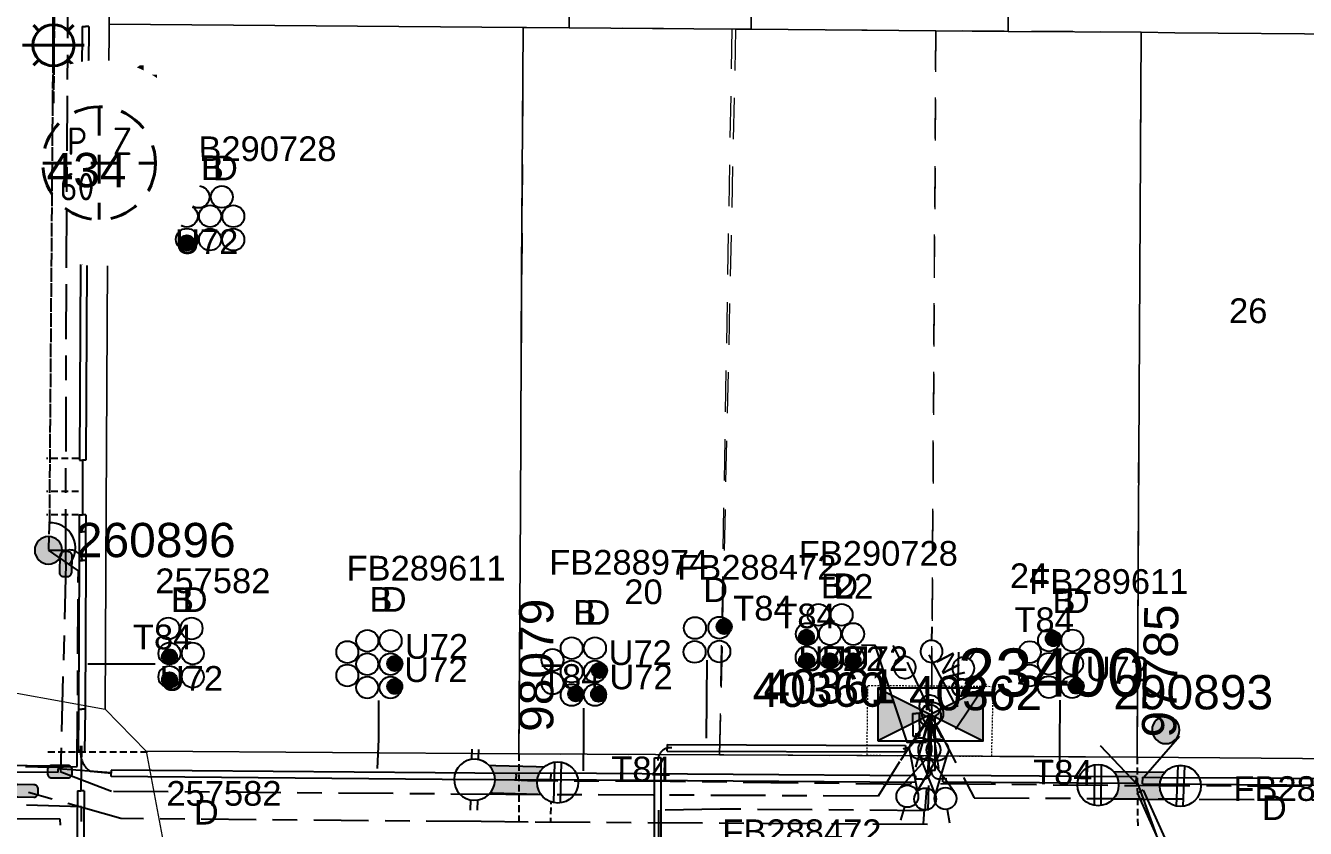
# Model space of a CAD drawing. Header units: metres. Extents: x 315298 to 316343, y 6257802 to 6258556.
# Drawn here: x 315862.9 to 315956.2, y 6258053.6 to 6258112.1 of the extents above; entities that cross this region are included whole.
import ezdxf
from ezdxf.enums import TextEntityAlignment as Align

# ---------------------------------------------------------------- set-up
doc = ezdxf.new("R2010")
doc.units = ezdxf.units.M
for name, pattern in [('Cable Exist OH', [1, 1, 0]), ('Cable Exist UG', [8.2, 4, -1.2, 1.8, -1.2]), ('Dash', [5, 3, -2]), ('DASHED', [0.75, 0.5, -0.25]), ('HIDDEN', [0.375, 0.25, -0.125]), ('HIDDEN2', [0.1875, 0.125, -0.0625])]:
    doc.linetypes.add(name, pattern=pattern)
doc.layers.get('0').update_dxf_attribs({"color": 6})
for name, color, linetype, lineweight in [('Cadastre Buildings_SP_EXT', 9, 'Continuous', 5), ('Cadastre Developer_SP_EXT', 9, 'Continuous', 5), ('Cadastre Land Parcels_SP_EXT', 9, 'Continuous', 5), ('Cadastre Other Property_SP_EXT', 9, 'HIDDEN', 5), ('Cadastre Roads_SP_EXT', 9, 'Continuous', 5)]:
    doc.layers.add(name, color=color, linetype=linetype, lineweight=lineweight)
for name, color, linetype in [('Duct_SP_EXT', 7, 'Continuous'), ('Equip_HV_EXT', 7, 'Continuous'), ('Equip_LV_EXT', 7, 'Continuous'), ('Equip_SL_EXT', 7, 'Continuous'), ('Equip_SP_SL_EXT', 7, 'Continuous'), ('Mains_HV_EXT', 7, 'Continuous'), ('Mains_LV_EXT', 7, 'Continuous'), ('Mains_LV_SL_EXT', 7, 'Continuous'), ('Mains_SL_EXT', 7, 'Continuous'), ('Sub_SP_EXT', 7, 'Continuous'), ('SupportsOH_SP_TR_HV_LV_SL_EXT', 7, 'Continuous'), ('SupportsUG_SP_LV_EXT', 7, 'Continuous'), ('Trench_SP_EXT', 7, 'Continuous')]:
    doc.layers.add(name, color=color, linetype=linetype)
doc.layers.add('UNKNOWN_FEATURES', color=1, linetype='DASHED', plot=False)
doc.styles.add('iecARIAL', font='arial.ttf', dxfattribs={"height": 2})
doc.styles.add('IESYMBOL1', font='isocp.shx')
doc.styles.add('POLE_LABEL', font='arial.ttf')
doc.styles.add('SLCP_LABEL', font='arial.ttf', dxfattribs={"height": 3.5})
doc.styles.get("Standard").update_dxf_attribs({"font": 'arial.ttf'})
doc.styles.add('SWITCH_LABEL', font='arial.ttf', dxfattribs={"height": 2.5})

# ---------------------------------------------------------------- blocks, each defined once
blk = doc.blocks.new('SUB_PADMOUNT_EXT')
for points in [[(0, 0), (-3.84, 1.92), (-3.84, -1.92)], [(0, 0), (3.84, 1.92), (3.84, -1.92)]]:
    blk.add_hatch(color=256).paths.add_polyline_path(points)
for p, q in [((3.84, 1.92), (-3.84, -1.92)), ((-3.84, 1.92), (3.84, -1.92))]:
    blk.add_line(p, q)
blk.add_lwpolyline([(-3.84, -1.92), (3.84, -1.92), (3.84, 1.92), (-3.84, 1.92)], close=True)
for tag, height, flags, p in [('ASSET_NUM', 3.5, 8, (2, 2)), ('STREET_CODE', 0.2, 9, (1.5, 0)), ('OPERATING_VOLTAGE', 0.2, 9, (1.5, -0.6)), ('ORIENTATION', 0.2, 9, (1.5, -0.8)), ('OWNED_BY', 0.2, 9, (1.5, -1)), ('CONSTRUCTED_VOLTAGE', 0.2, 9, (1.5, -0.2)), ('NO_PHASES', 0.2, 9, (1.5, -0.4)), ('OPERATED_BY', 0.2, 9, (1.5, -1.2)), ('SECONDARY_VOLTAGE', 0.2, 9, (1.5, -1.6)), ('STATE', 0.2, 9, (1.5, -1.8)), ('MAINTAINED_BY', 0.2, 9, (1.5, -1.4)), ('SUBSTATION_TYPE', 0.2, 9, (1.5, -2.2)), ('USAGE', 0.2, 9, (1.5, -2.4)), ('PARENT', 0.2, 9, (1.5, -2)), ('LEGEND', 0.2, 9, (1.5, -2.6)), ('LOCATION', 0.2, 9, (1.5, -2.8)), ('Z', 0.2, 1, (1.5, -3.6)), ('STREETNAME', 0.2, 9, (1.5, -3)), ('SUBURB', 0.2, 9, (1.5, -3.2)), ('NOTES', 0.2, 9, (1.5, -3.4))]:
    blk.add_attdef(tag, text='', height=height, dxfattribs=dict(flags=flags)).set_placement(p, align=Align.MIDDLE_LEFT)
blk = doc.blocks.new('PILLAR_EXT')
blk.add_hatch(color=256).paths.add_polyline_path([(-2.475, 0.99), (-2.475, -0.99), (2.475, -0.99), (2.475, 0.99)])
blk.add_lwpolyline([(-2.475, -0.99), (2.475, -0.99), (2.475, 0.99), (-2.475, 0.99)], close=True)
at = {"style": 'iecARIAL', "flags": 8}
blk.add_attdef('ASSET_NUM', (1.5, 3.5), '', height=2.5, dxfattribs=at)
for tag, p, flags in [('OWNED_BY', (0, -0.2), 9), ('STATE', (0, -0.4), 9), ('SUPPORT_TYPE', (0, -0.6), 9), ('USAGE', (0, -0.8), 9), ('LEGEND', (0, -1), 9), ('STREETNAME', (0, -1.8), 9), ('SUBURB', (0, -2), 1), ('LOCATION', (0, -1.2), 9), ('NOTES', (0, -1.4), 9), ('PARENT', (0, -1.6), 9)]:
    blk.add_attdef(tag, p, '', height=0.2, dxfattribs=dict(flags=flags))
blk = doc.blocks.new('DUCT_EXT')
blk.add_circle((0, 0.8), 0.8)
at = {"flags": 1}
blk.add_attdef('Z', (0, 0), '', height=0.2, dxfattribs=at)
at = {"flags": 9}
for tag, p in [('DUCT_CODE', (0, 0)), ('XSECT_TYPE', (0, -0.2)), ('STATE', (0, -0.6)), ('FB_REFERENCE', (0, -0.4)), ('NOTES', (0, -0.8))]:
    blk.add_attdef(tag, text='', height=0.2, dxfattribs=at).set_placement(p, align=Align.MIDDLE_LEFT)
blk = doc.blocks.new('SL_LANTERN_EXT')
at = {"lineweight": 40}
for p, q in [((-1.459, 5.676), (-1.061, 5.278)), ((0, 1.968), (0, 6.468)), ((1.458, 5.676), (1.06, 5.278)), ((-2.25, 4.218), (2.25, 4.218)), ((-1.459, 2.759), (-1.061, 3.157)), ((1.458, 2.759), (1.06, 3.157)), ((0, 0), (0, 2.721))]:
    blk.add_line(p, q, dxfattribs=at)
blk.add_circle((0, 4.218), 1.5, dxfattribs=at)
at = {"style": 'iecARIAL', "flags": 8}
blk.add_attdef('ASSET_NUM', (1.5, 1.5), '', height=2.5, dxfattribs=at)
for tag, p, height, flags in [('CONSTRUCTED_VOLTAGE', (0.981, -0.653), 0.2, 9), ('CONTROL_TYPE', (0.981, -0.853), 0.2, 9), ('LANTERN_PURPOSE', (0.981, -1.053), 0.2, 9), ('LNUMBER', (2.181, -3.253), 2.5, 8), ('OPERATING_VOLTAGE', (0.981, -1.653), 0.2, 9), ('ORIENTATION', (0.981, -1.853), 0.2, 9), ('OWNED_BY', (0.981, -2.053), 0.2, 9), ('LANTERN_TYPE', (0.981, -1.253), 0.2, 9), ('NO_PHASES', (0.981, -1.453), 0.2, 9), ('STATE', (0.981, -2.253), 0.2, 9), ('CEXIST', (0.981, -2.653), 0.2, 9), ('CNEW', (0.981, -2.853), 0.2, 9), ('USAGE', (0.981, -2.453), 0.2, 9), ('CNUMBER', (0.981, -3.053), 0.2, 9), ('CREMOVE', (0.981, -3.253), 0.2, 9), ('CREPLACE', (0.981, -3.453), 0.2, 9), ('LKINGHEIGHT', (0.981, -3.653), 0.2, 9), ('LBRACKET', (0.981, -3.853), 0.2, 9), ('LBRACKETVOCAB', (0.981, -4.053), 0.2, 9), ('LCATEGORY', (0.981, -4.253), 0.2, 9), ('LCHARGE1', (0.981, -4.453), 0.2, 9), ('LCHARGE1PERCENT', (0.981, -4.653), 0.2, 9), ('LCHARGE2', (0.981, -4.853), 0.2, 9), ('LCHARGE2PERCENT', (0.981, -5.053), 0.2, 9), ('LCHARGE3', (0.981, -5.253), 0.2, 9), ('LCHARGE3PERCENT', (0.981, -5.453), 0.2, 9), ('LEXIST', (0.981, -5.653), 0.2, 9), ('LLAMP', (0.981, -5.853), 0.2, 9), ('LLAMPVOCAB', (0.981, -6.053), 0.2, 9), ('LMAST', (0.981, -6.253), 0.2, 9), ('LMASTVOCAB', (0.981, -6.453), 0.2, 9), ('LNEW', (0.981, -6.653), 0.2, 9), ('LANTNUMBER', (0.981, -6.853), 0.2, 9), ('LOUTREACH', (0.981, -7.253), 0.2, 9), ('LOUTREACHVOCAB', (0.981, -7.453), 0.2, 9), ('LRATECODE', (0.981, -7.653), 0.2, 9), ('LREMOVE', (0.981, -7.853), 0.2, 9), ('LREPLACE', (0.981, -8.053), 0.2, 9), ('LTYPE', (0.981, -8.253), 0.2, 9), ('LTYPEVOCAB', (0.981, -8.453), 0.2, 9), ('STREETNAME', (0.981, -9.253), 0.2, 9), ('SUBURB', (0.981, -9.453), 0.2, 1), ('LEGEND', (0.981, -8.653), 0.2, 9), ('LOCATION', (0.981, -8.853), 0.2, 9), ('NOTES', (0.981, -9.053), 0.2, 9)]:
    blk.add_attdef(tag, p, '', height=height, dxfattribs=dict(flags=flags))
blk = doc.blocks.new('POLE_EXT')
blk.add_hatch(color=256).paths.add_polyline_path([(-1, 0, 1), (1, 0, 1)])
blk.add_lwpolyline([(-1, 0, 1), (1, 0, 1)], format="xyb", close=True)
for tag, height, flags, p in [('pNumber', 2.5, 8, (-17.84, 2.067)), ('OWNED_BY', 0.2, 9, (1.355, -0.4)), ('SPECIAL_USE', 0.2, 9, (1.355, -0.8)), ('STATE', 0.2, 9, (1.355, -1)), ('PARENT', 0.2, 9, (1.355, -0.6)), ('cLV', 0.2, 9, (1.355, -1.4)), ('hDepth', 0.2, 9, (1.355, -1.6)), ('hDia', 0.2, 9, (1.355, -1.8)), ('USAGE', 0.2, 9, (1.355, -1.2)), ('cHV', 0.2, 9, (1.355, -2)), ('LBRACKET', 0.2, 9, (1.355, -2.2)), ('LExisting', 0.2, 9, (1.355, -2.4)), ('LANTNUMBER', 0.2, 9, (1.355, -2.6)), ('LOther', 0.2, 9, (1.355, -2.8)), ('cLinedev', 0.2, 9, (1.355, -3.4)), ('pExisting', 0.2, 9, (1.355, -3.8)), ('LRemove', 0.2, 9, (1.355, -3)), ('LEGEND', 0.2, 9, (1.355, -3.2)), ('LOCATION', 0.2, 9, (1.355, -3.6)), ('pFooting', 0.2, 9, (1.355, -4.4)), ('pNew', 0.2, 9, (1.355, -4.6)), ('PFNUMBER', 0.2, 9, (1.355, -4)), ('NEWPFNUMBER', 0.2, 9, (1.355, -4.2)), ('pRelocate', 0.2, 9, (1.355, -5)), ('pRemove', 0.2, 9, (1.355, -5.2)), ('pReplace', 0.2, 9, (1.355, -5.4)), ('pStay', 0.2, 9, (1.355, -5.6)), ('cspan', 0.2, 9, (1.355, -6)), ('STREETNAME', 0.2, 9, (1.355, -6.2)), ('SUBURB', 0.2, 9, (1.355, -6.4)), ('pType', 0.2, 9, (1.355, -5.8)), ('NOTES', 0.2, 9, (1.355, -6.6)), ('OPERATED_BY', 0.2, 9, (1.355, -7.014)), ('MAINTAINED_BY', 0.2, 9, (1.355, -6.814))]:
    blk.add_attdef(tag, text='', height=height, dxfattribs=dict(flags=flags)).set_placement(p, align=Align.MIDDLE_LEFT)
at = {"style": 'POLE_LABEL'}
for tag, height, flags, p in [('ASSET_NUM', 2.5, 8, (2, 2)), ('STRUCTURE_PLANT_NUMBER', 0.2, 9, (1.355, 0.028)), ('STREET_CODE', 0.2, 9, (1.355, -0.2))]:
    blk.add_attdef(tag, text='', height=height, dxfattribs=dict(at, flags=flags)).set_placement(p, align=Align.MIDDLE_LEFT)
at = {"flags": 1}
blk.add_attdef('Z', (1.355, -7.328), '', height=0.2, dxfattribs=at)
blk = doc.blocks.new('HV_STJ_EXT')
h = blk.add_hatch(color=256)
edge = h.paths.add_edge_path()
edge.add_ellipse((-0.586, 0.131), major_axis=(0.226, 0.226), ratio=1, start_angle=44.99996, end_angle=135)
edge.add_line((-0.906, 0.131), (-0.906, -0.131))
edge.add_ellipse((-0.586, -0.131), major_axis=(0.226, 0.226), ratio=1, start_angle=134.99996, end_angle=225)
edge.add_line((-0.586, -0.451), (0.586, -0.451))
edge.add_ellipse((0.586, -0.131), major_axis=(-0.226, 0.226), ratio=1, start_angle=134.99996, end_angle=225)
edge.add_line((0.906, -0.131), (0.906, 0.131))
edge.add_ellipse((0.586, 0.131), major_axis=(-0.226, 0.226), ratio=1, start_angle=224.99996, end_angle=315)
edge.add_line((0.586, 0.451), (-0.586, 0.451))
blk.add_lwpolyline([(-0.906, 0.131), (-0.906, -0.131, 0.414214), (-0.586, -0.451), (0.586, -0.451, 0.414214), (0.906, -0.131), (0.906, 0.131, 0.414214), (0.586, 0.451), (-0.586, 0.451, 0.414214)], format="xyb", close=True)
for tag, flags, p in [('ORIENTATION', 9, (1.5, 0)), ('Z', 1, (1.5, -0.8)), ('USAGE', 9, (1.5, -0.2)), ('LEGEND', 9, (1.5, -0.4)), ('NOTES', 9, (1.5, -0.6))]:
    blk.add_attdef(tag, text='', height=0.2, dxfattribs=dict(flags=flags)).set_placement(p, align=Align.MIDDLE_LEFT)
blk = doc.blocks.new('LV_UG_LINKS_CLOSED_EXT')
blk.add_wipeout([(-1.056, 1.057), (-1.18, 0.916), (-1.286, 0.761), (-1.371, 0.594), (-1.435, 0.417), (-1.476, 0.234), (-1.493, 0.047), (-1.487, -0.14), (-1.458, -0.326), (-1.406, -0.506), (-1.331, -0.678), (-1.236, -0.839), (-1.121, -0.988), (-0.988, -1.12), (-0.84, -1.235), (-0.679, -1.331), (-0.506, -1.406), (-0.326, -1.458), (-0.141, -1.487), (0.047, -1.493), (0.233, -1.476), (0.416, -1.435), (0.593, -1.371), (0.76, -1.286), (0.915, -1.181), (1.056, -1.057), (1.18, -0.916), (1.286, -0.761), (1.371, -0.594), (1.435, -0.417), (1.476, -0.234), (1.493, -0.047), (1.487, 0.14), (1.458, 0.326), (1.406, 0.506), (1.331, 0.678), (1.236, 0.839), (1.121, 0.988), (0.988, 1.12), (0.84, 1.235), (0.679, 1.331), (0.506, 1.406), (0.326, 1.458), (0.141, 1.487), (-0.047, 1.493), (-0.233, 1.476), (-0.416, 1.435), (-0.593, 1.371), (-0.76, 1.286), (-0.915, 1.181)])
for p, q in [((-0.25, -1.479), (-0.25, 1.479)), ((0.25, -1.479), (0.25, 1.479))]:
    blk.add_line(p, q)
blk.add_circle((0, 0), 1.5)
at = {"flags": 9}
for tag, p in [('ACTUAL_STATUS', (0, 0)), ('OPERATING_VOLTAGE', (0, -0.6)), ('ORIENTATION', (0, -0.8)), ('STATE', (0, -1)), ('CONSTRUCTED_VOLTAGE', (0, -0.2)), ('NO_PHASES', (0, -0.4)), ('SWITCH_TYPE', (0, -1.2)), ('USAGE', (0, -1.4)), ('NOTES', (0, -1.6))]:
    blk.add_attdef(tag, text='', height=0.2, dxfattribs=at).set_placement(p, align=Align.MIDDLE_LEFT)
at = {"flags": 1}
blk.add_attdef('Z', (0, 0), '', height=0.2, dxfattribs=at)
blk = doc.blocks.new('LV_UG_LINKS_OPEN_EXT')
for p, q in [((-0.249, 1.473), (-0.249, 2.22)), ((0.249, 1.473), (0.249, 2.22)), ((-0.249, -1.473), (-0.249, -2.22)), ((0.249, -1.473), (0.249, -2.22))]:
    blk.add_line(p, q)
at = {"flags": 9}
for tag, p in [('ACTUAL_STATUS', (0, 0)), ('OPERATING_VOLTAGE', (0, -0.6)), ('ORIENTATION', (0, -0.8)), ('STATE', (0, -1)), ('CONSTRUCTED_VOLTAGE', (0, -0.2)), ('NO_PHASES', (0, -0.4)), ('SWITCH_TYPE', (0, -1.2)), ('USAGE', (0, -1.4)), ('NOTES', (0, -1.6))]:
    blk.add_attdef(tag, text='', height=0.2, dxfattribs=at).set_placement(p, align=Align.MIDDLE_LEFT)
at = {"flags": 1}
blk.add_attdef('Z', (0, 0), '', height=0.2, dxfattribs=at)
blk.add_wipeout([(-0.249, 1.473), (-0.432, 1.43), (-0.608, 1.365), (-0.774, 1.278), (-0.928, 1.171), (-1.067, 1.045), (-1.19, 0.903), (-1.294, 0.747), (-1.377, 0.579), (-1.439, 0.402), (-1.478, 0.218), (-1.494, 0.031), (-1.486, -0.156), (-1.455, -0.341), (-1.4, -0.521), (-1.324, -0.692), (-1.227, -0.853), (-1.11, -1), (-0.976, -1.131), (-0.827, -1.244), (-0.664, -1.338), (-0.491, -1.411), (-0.311, -1.461), (-0.125, -1.489), (0.062, -1.493), (0.249, -1.473), (0.432, -1.43), (0.608, -1.365), (0.774, -1.278), (0.928, -1.171), (1.067, -1.045), (1.19, -0.903), (1.294, -0.747), (1.377, -0.579), (1.439, -0.402), (1.478, -0.218), (1.494, -0.031), (1.486, 0.156), (1.455, 0.341), (1.4, 0.521), (1.324, 0.692), (1.227, 0.853), (1.11, 1), (0.976, 1.131), (0.827, 1.244), (0.664, 1.338), (0.491, 1.411), (0.311, 1.461), (0.125, 1.489), (-0.062, 1.493)])
blk.add_lwpolyline([(0, -1.494, 1), (0, 1.494, 1)], format="xyb", close=True)
blk = doc.blocks.new('LV_UG_DFUSE_CLOSED_EXT')
for points in [[(1, 0), (0, 0)], [(5.04, 0.726), (2.156, -0.717)], [(5.049, -0.707), (2.156, 0.717)], [(6.2, 0.013), (7.2, 0.013)]]:
    blk.add_lwpolyline(points)
for centre in [(1.8, 0), (5.4, 0.011)]:
    blk.add_circle(centre, 0.8)
at = {"flags": 9}
for tag, p in [('ACTUAL_STATUS', (0, 0)), ('OPERATING_VOLTAGE', (0, -0.6)), ('ORIENTATION', (0, -0.8)), ('STATE', (0, -1)), ('CONSTRUCTED_VOLTAGE', (0, -0.2)), ('NO_PHASES', (0, -0.4)), ('SWITCH_TYPE', (0, -1.2)), ('USAGE', (0, -1.4)), ('NOTES', (0, -1.6))]:
    blk.add_attdef(tag, text='', height=0.2, dxfattribs=at).set_placement(p, align=Align.MIDDLE_LEFT)
at = {"flags": 1}
blk.add_attdef('Z', (0, 0), '', height=0.2, dxfattribs=at)
blk = doc.blocks.new('SWG_HOLEC_SU_EXT')
blk.add_line((1.8, -2), (5.8, -2))
for points in [[(1, 0), (0, 0)], [(6.6, 0), (7.6, 0)]]:
    blk.add_lwpolyline(points)
for points in [[(1.8, -0.8, 1), (1.8, 0.8, 1)], [(5.8, -0.8, 1), (5.8, 0.8, 1)]]:
    blk.add_lwpolyline(points, format="xyb", close=True)
at = {"style": 'SWITCH_LABEL', "flags": 8}
blk.add_attdef('ASSET_NUM', text='', height=2.5, rotation=179.95437, dxfattribs=at).set_placement((-2.4, 0), align=Align.MIDDLE_LEFT)
at = {"flags": 1}
blk.add_attdef('Z', (0, 0), '', height=0.2, dxfattribs=at)
at = {"flags": 9}
for tag, p in [('ACTUAL_STATUS', (0, -0.4)), ('OPERATING_VOLTAGE', (0, -1)), ('CONSTRUCTED_VOLTAGE', (0, -0.6)), ('NO_PHASES', (0, -0.8)), ('ORIENTATION', (0, -1.2)), ('OWNED_BY', (0, -1.4)), ('STATE', (0, -1.8)), ('PARENT', (0, -1.6)), ('SWITCH_TYPE', (0, -2)), ('STREETNAME', (0, -2.6)), ('SUBURB', (0, -2.8)), ('USAGE', (0, -2.2)), ('LOCATION', (0, -2.4)), ('NOTES', (0, -3))]:
    blk.add_attdef(tag, text='', height=0.2, dxfattribs=at).set_placement(p, align=Align.MIDDLE_LEFT)
at = {"style": 'SWITCH_LABEL', "flags": 9}
blk.add_attdef('STREET_CODE', text='', height=0.2, dxfattribs=at).set_placement((0, -0.2), align=Align.MIDDLE_LEFT)
blk = doc.blocks.new('SWG_HOLEC_SU_NO_EXT')
blk.add_line((1.8, -2), (5.8, -2))
for points in [[(1, 0), (0, 0)], [(6.6, 0), (7.6, 0)]]:
    blk.add_lwpolyline(points)
for points in [[(1.8, -0.8, 1), (1.8, 0.8, 1)], [(5.8, -0.8, 1), (5.8, 0.8, 1)]]:
    blk.add_lwpolyline(points, format="xyb", close=True)
at = {"insert": (5.311, -3.639), "char_height": 1.4, "width": 3.88632, "attachment_point": 1, "rotation": 180}
blk.add_mtext('{\\fArial|b0|i0|c0|p34;N/O}', dxfattribs=at)
at = {"style": 'SWITCH_LABEL', "flags": 8}
blk.add_attdef('ASSET_NUM', text='', height=2.5, rotation=179.95437, dxfattribs=at).set_placement((-2.4, 0), align=Align.MIDDLE_LEFT)
at = {"flags": 1}
blk.add_attdef('Z', (0, 0), '', height=0.2, dxfattribs=at)
at = {"flags": 9}
for tag, p in [('ACTUAL_STATUS', (0, -0.4)), ('OPERATING_VOLTAGE', (0, -1)), ('CONSTRUCTED_VOLTAGE', (0, -0.6)), ('NO_PHASES', (0, -0.8)), ('ORIENTATION', (0, -1.2)), ('OWNED_BY', (0, -1.4)), ('STATE', (0, -1.8)), ('PARENT', (0, -1.6)), ('SWITCH_TYPE', (0, -2)), ('STREETNAME', (0, -2.6)), ('SUBURB', (0, -2.8)), ('USAGE', (0, -2.2)), ('LOCATION', (0, -2.4)), ('NOTES', (0, -3))]:
    blk.add_attdef(tag, text='', height=0.2, dxfattribs=at).set_placement(p, align=Align.MIDDLE_LEFT)
at = {"style": 'SWITCH_LABEL', "flags": 9}
blk.add_attdef('STREET_CODE', text='', height=0.2, dxfattribs=at).set_placement((0, -0.2), align=Align.MIDDLE_LEFT)
blk = doc.blocks.new('CABLE_LARGE_EXT')
h = blk.add_hatch(color=256)
edge = h.paths.add_edge_path()
edge.add_arc((0, 0.55), 0.55, 0, 360)
blk.add_circle((0, 0.55), 0.55)
at = {"flags": 1}
blk.add_attdef('Z', (0, 0), '', height=0.2, dxfattribs=at)
at = {"flags": 9}
for tag, p in [('COND_CODE', (0, 0)), ('XSECT_SIZE', (0, -0.6)), ('STATE', (0, -0.4)), ('FB_REFERENCE', (0, -0.2)), ('NOTES', (0, -0.8))]:
    blk.add_attdef(tag, text='', height=0.2, dxfattribs=at).set_placement(p, align=Align.MIDDLE_LEFT)
blk = doc.blocks.new('SLCP_ZELL_EXT')
blk.add_wipeout([(-0.236, 7.5), (-0.706, 7.47), (-1.174, 7.411), (-1.637, 7.323), (-2.093, 7.206), (-2.542, 7.06), (-2.98, 6.887), (-3.407, 6.686), (-3.82, 6.459), (-4.218, 6.206), (-4.599, 5.929), (-4.962, 5.629), (-5.306, 5.306), (-5.629, 4.962), (-5.929, 4.599), (-6.206, 4.218), (-6.459, 3.82), (-6.686, 3.407), (-6.887, 2.98), (-7.06, 2.542), (-7.206, 2.093), (-7.323, 1.637), (-7.411, 1.174), (-7.47, 0.706), (-7.5, 0.236), (-7.5, -0.236), (-7.47, -0.706), (-7.411, -1.174), (-7.323, -1.637), (-7.206, -2.093), (-7.06, -2.542), (-6.887, -2.98), (-6.686, -3.407), (-6.459, -3.82), (-6.206, -4.218), (-5.929, -4.599), (-5.629, -4.962), (-5.306, -5.306), (-4.962, -5.629), (-4.599, -5.929), (-4.218, -6.206), (-3.82, -6.459), (-3.407, -6.686), (-2.98, -6.887), (-2.542, -7.06), (-2.093, -7.206), (-1.637, -7.323), (-1.174, -7.411), (-0.706, -7.47), (-0.236, -7.5), (0.236, -7.5), (0.706, -7.47), (1.174, -7.411), (1.637, -7.323), (2.093, -7.206), (2.542, -7.06), (2.98, -6.887), (3.407, -6.686), (3.82, -6.459), (4.218, -6.206), (4.599, -5.929), (4.962, -5.629), (5.306, -5.306), (5.629, -4.962), (5.929, -4.599), (6.206, -4.218), (6.459, -3.82), (6.686, -3.407), (6.887, -2.98), (7.06, -2.542), (7.206, -2.093), (7.323, -1.637), (7.411, -1.174), (7.47, -0.706), (7.5, -0.236), (7.5, 0.236), (7.47, 0.706), (7.411, 1.174), (7.323, 1.637), (7.206, 2.093), (7.06, 2.542), (6.887, 2.98), (6.686, 3.407), (6.459, 3.82), (6.206, 4.218), (5.929, 4.599), (5.629, 4.962), (5.306, 5.306), (4.962, 5.629), (4.599, 5.929), (4.218, 6.206), (3.82, 6.459), (3.407, 6.686), (2.98, 6.887), (2.542, 7.06), (2.093, 7.206), (1.637, 7.323), (1.174, 7.411), (0.706, 7.47), (0.236, 7.5)])
at = {"linetype": 'Dash', "lineweight": 40, "ltscale": 0.7}
for p, q in [((0, 4.109), (0, -4.109)), ((-4.109, 0), (4.109, 0))]:
    blk.add_line(p, q, dxfattribs=at)
blk.add_circle((0, 0), 4.109, dxfattribs=at)
at = {"lineweight": 40, "style": 'IESYMBOL1'}
for s, p in [('P', (-1.604, 0)), ('Z', (1.702, 0)), ('60', (-1.612, -3.312))]:
    blk.add_text(s, height=2, dxfattribs=at).set_placement(p, align=Align.BOTTOM_CENTER)
at = {"style": 'SLCP_LABEL'}
for tag, height, flags, p in [('ASSET_NUM', 2.5, 8, (2, 2)), ('STREET_CODE', 0.2, 9, (0, -0.2))]:
    blk.add_attdef(tag, text='', height=height, dxfattribs=dict(at, flags=flags)).set_placement(p, align=Align.MIDDLE_LEFT)
at = {"flags": 1}
blk.add_attdef('Z', (0, 0), '', height=0.2, dxfattribs=at)
at = {"flags": 9}
for tag, p in [('OPERATING_VOLTAGE', (0, -1)), ('CONSTRUCTED_VOLTAGE', (0, -0.4)), ('CONTROL_TYPE', (0, -0.6)), ('NO_PHASES', (0, -0.8)), ('ORIENTATION', (0, -1.2)), ('OWNED_BY', (0, -1.4)), ('USAGE', (0, -1.6)), ('LOCATION', (0, -1.8)), ('STATE', (0, -2)), ('NOTES', (0, -2.2))]:
    blk.add_attdef(tag, text='', height=0.2, dxfattribs=at).set_placement(p, align=Align.MIDDLE_LEFT)

msp = doc.modelspace()

# ---------------------------------------------------------------- linework, layer by layer
at = {"layer": 'Cadastre Buildings_SP_EXT', "linetype": 'Continuous'}
for points in [[(315934.494, 6258111.716), (315944.21, 6258111.677), (315946.657, 6258111.621), (315959.258, 6258111.53), (315973.863, 6258111.468), (315974.174, 6258164.457), (315958.719, 6258164.548), (315947.067, 6258164.608), (315934.805, 6258164.661), (315934.494, 6258111.716)], [(315868.969, 6258112.244), (315899.154, 6258112.013), (315902.512, 6258111.99), (315902.66, 6258125.129), (315902.803, 6258138.1), (315902.946, 6258151.355), (315869.162, 6258151.904), (315869.122, 6258138.585), (315869.078, 6258125.68), (315868.969, 6258112.244)], [(315868.677, 6258062.315), (315871.659, 6258059.256), (315898.843, 6258059.063), (315898.947, 6258076.831), (315899.031, 6258094.233), (315899.154, 6258112.013), (315868.969, 6258112.244), (315868.854, 6258094.801), (315868.758, 6258076.964), (315868.677, 6258062.315)], [(315898.843, 6258059.063), (315913.787, 6258058.992), (315928.9, 6258058.912), (315943.9, 6258058.815), (315944.21, 6258111.677), (315934.494, 6258111.716), (315929.239, 6258111.762), (315915.76, 6258111.889), (315914.637, 6258111.875), (315902.512, 6258111.99), (315899.154, 6258112.013), (315899.031, 6258094.233), (315898.947, 6258076.831), (315898.843, 6258059.063)]]:
    msp.add_lwpolyline(points, close=True, dxfattribs=at)
at = {"layer": 'Cadastre Developer_SP_EXT', "linetype": 'Dash'}
for points in [[(315914.387, 6258111.876), (315899.154, 6258112.013), (315898.844, 6258059.064), (315913.474, 6258058.997), (315914.387, 6258111.876)], [(315914.637, 6258111.876), (315913.474, 6258058.997), (315928.899, 6258058.911), (315929.238, 6258111.763), (315914.637, 6258111.876)], [(315929.238, 6258111.763), (315928.899, 6258058.911), (315943.899, 6258058.815), (315944.21, 6258111.677), (315929.238, 6258111.763)]]:
    msp.add_lwpolyline(points, close=True, dxfattribs=at)
at = {"layer": 'Cadastre Land Parcels_SP_EXT', "linetype": 'Continuous'}
for points in [[(315915.926, 6258164.758), (315903.057, 6258164.665), (315902.946, 6258151.355), (315902.803, 6258138.1), (315902.66, 6258125.129), (315902.512, 6258111.99), (315914.637, 6258111.875), (315915.76, 6258111.889), (315915.926, 6258164.758)], [(315934.805, 6258164.661), (315915.926, 6258164.758), (315915.76, 6258111.889), (315929.239, 6258111.762), (315934.494, 6258111.716), (315934.805, 6258164.661)], [(315959.258, 6258111.53), (315946.657, 6258111.621), (315944.21, 6258111.677), (315943.9, 6258058.815), (315958.979, 6258058.709), (315959.258, 6258111.53)]]:
    msp.add_lwpolyline(points, close=True, dxfattribs=at)
at = {"layer": 'Cadastre Other Property_SP_EXT', "linetype": 'HIDDEN2'}
msp.add_lwpolyline([(315933.303, 6258058.883), (315933.428, 6258063.957), (315924.259, 6258064.031), (315924.192, 6258058.964), (315933.303, 6258058.883)], close=True, dxfattribs=at)
at = {"layer": 'Cadastre Roads_SP_EXT', "linetype": 'Continuous'}
msp.add_lwpolyline([(315869.228, 6258164.912), (315859.832, 6258164.862), (315857.92, 6258164.85), (315846.612, 6258164.789), (315848.958, 6258162.435), (315849.428, 6258158.843), (315849.421, 6258144.213), (315849.434, 6258122.744), (315849.416, 6258101.755), (315849.387, 6258088.415), (315849.352, 6258074.917), (315849.352, 6258065.825), (315859.014, 6258064.07), (315868.677, 6258062.315), (315868.758, 6258076.964), (315868.854, 6258094.801), (315868.969, 6258112.244), (315869.078, 6258125.68), (315869.122, 6258138.585), (315869.162, 6258151.904), (315869.228, 6258164.912)], close=True, dxfattribs=at)
msp.add_lwpolyline([(315958.979, 6258058.709), (315943.9, 6258058.815), (315928.9, 6258058.912), (315913.787, 6258058.992), (315898.843, 6258059.063), (315871.659, 6258059.256), (315873.5, 6258049.539), (315875.34, 6258039.824), (315906.468, 6258039.436), (315930.246, 6258039.14), (315960.311, 6258038.781)], dxfattribs=at)
at = {"layer": 'Duct_SP_EXT'}
for p, q in [((315867.014, 6258112.076), (315866.873, 6258094.78)), ((315867.014, 6258112.076), (315867.254, 6258112.074)), ((315867.494, 6258112.072), (315867.254, 6258112.074)), ((315867.494, 6258112.072), (315867.353, 6258094.777)), ((315866.873, 6258094.78), (315866.8, 6258080.479)), ((315866.873, 6258094.78), (315867.113, 6258094.778)), ((315867.353, 6258094.777), (315867.113, 6258094.778)), ((315867.353, 6258094.777), (315867.28, 6258080.477)), ((315866.8, 6258080.479), (315867.04, 6258080.478)), ((315867.28, 6258080.477), (315867.04, 6258080.478)), ((315866.782, 6258076.493), (315866.775, 6258075.254)), ((315866.782, 6258076.493), (315867.022, 6258076.492)), ((315867.262, 6258076.491), (315867.022, 6258076.492)), ((315867.262, 6258076.491), (315867.255, 6258075.254)), ((315866.775, 6258075.254), (315866.779, 6258073.159)), ((315866.775, 6258075.254), (315867.015, 6258075.254)), ((315867.255, 6258075.254), (315867.015, 6258075.254)), ((315867.255, 6258075.254), (315867.259, 6258073.16)), ((315866.797, 6258073.169), (315866.737, 6258062.326)), ((315866.779, 6258073.159), (315867.019, 6258073.159)), ((315866.797, 6258073.169), (315867.037, 6258073.168)), ((315867.259, 6258073.16), (315867.019, 6258073.159)), ((315867.277, 6258073.167), (315867.037, 6258073.168)), ((315867.277, 6258073.167), (315867.217, 6258062.322)), ((315866.737, 6258062.326), (315866.703, 6258059.198)), ((315866.737, 6258062.326), (315866.977, 6258062.324)), ((315867.217, 6258062.322), (315866.977, 6258062.324)), ((315867.217, 6258062.322), (315867.183, 6258059.193)), ((315927.541, 6258062.01), (315927.781, 6258062.012)), ((315927.541, 6258062.01), (315927.559, 6258060.351)), ((315928.021, 6258062.015), (315927.781, 6258062.012)), ((315928.021, 6258062.015), (315928.039, 6258060.356)), ((315928.693, 6258061.773), (315928.933, 6258061.774)), ((315928.7, 6258060.891), (315928.693, 6258061.773)), ((315929.173, 6258061.776), (315928.933, 6258061.774)), ((315929.18, 6258060.894), (315929.173, 6258061.776)), ((315927.559, 6258060.351), (315927.799, 6258060.353)), ((315928.039, 6258060.356), (315927.799, 6258060.353)), ((315928.7, 6258060.891), (315928.94, 6258060.892)), ((315928.716, 6258057.843), (315928.7, 6258060.891)), ((315929.18, 6258060.894), (315928.94, 6258060.892)), ((315929.196, 6258057.845), (315929.18, 6258060.894)), ((315909.653, 6258059.264), (315909.654, 6258059.504)), ((315909.655, 6258059.744), (315909.654, 6258059.504)), ((315909.655, 6258059.744), (315927.02, 6258059.68)), ((315927.018, 6258059.2), (315927.019, 6258059.44)), ((315927.02, 6258059.68), (315927.019, 6258059.44)), ((315866.703, 6258059.198), (315866.943, 6258059.195)), ((315867.183, 6258059.193), (315866.943, 6258059.195)), ((315908.715, 6258041.801), (315908.735, 6258058.775)), ((315908.735, 6258058.775), (315908.975, 6258058.775)), ((315909.215, 6258058.775), (315908.975, 6258058.775)), ((315909.195, 6258041.801), (315909.215, 6258058.775)), ((315909.653, 6258059.264), (315927.018, 6258059.2)), ((315846.68, 6258057.891), (315865.242, 6258057.718)), ((315846.685, 6258058.371), (315865.246, 6258058.198)), ((315865.242, 6258057.718), (315865.244, 6258057.958)), ((315865.246, 6258058.198), (315865.244, 6258057.958)), ((315869.117, 6258057.405), (315869.119, 6258057.645)), ((315869.121, 6258057.885), (315869.119, 6258057.645)), ((315898.628, 6258057.632), (315898.629, 6258057.392)), ((315898.631, 6258057.632), (315898.629, 6258057.392)), ((315928.716, 6258057.843), (315928.956, 6258057.844)), ((315929.196, 6258057.845), (315928.956, 6258057.844)), ((315898.627, 6258057.152), (315898.629, 6258057.392)), ((315898.63, 6258057.152), (315898.629, 6258057.392)), ((315927.745, 6258056.976), (315927.746, 6258057.216)), ((315927.748, 6258057.456), (315927.746, 6258057.216)), ((315929.742, 6258057.027), (315929.744, 6258057.267)), ((315929.746, 6258057.507), (315929.744, 6258057.267)), ((315943.835, 6258056.928), (315943.837, 6258057.168)), ((315943.839, 6258057.408), (315943.837, 6258057.168)), ((315944.288, 6258056.874), (315944.29, 6258057.114)), ((315944.291, 6258057.354), (315944.29, 6258057.114)), ((315866.673, 6258056.368), (315866.425, 6258033.596)), ((315866.673, 6258056.368), (315866.913, 6258056.365)), ((315867.153, 6258056.363), (315866.905, 6258033.591)), ((315867.153, 6258056.363), (315866.913, 6258056.365)), ((315943.921, 6258056.23), (315944.139, 6258056.329)), ((315944.358, 6258056.427), (315944.139, 6258056.329))]:
    msp.add_line(p, q, dxfattribs=at)
for points in [[(315873.623, 6258097.427), (315870.641, 6258097.438), (315867.533, 6258097.278)], [(315923.807, 6258067.014), (315924.784, 6258066.978), (315927.121, 6258059.919), (315928.559, 6258059.881)], [(315872.318, 6258065.591), (315869.788, 6258065.598), (315867.418, 6258065.61)], [(315912.538, 6258065.88), (315912.503, 6258060.205)], [(315888.611, 6258062.951), (315888.605, 6258060.099), (315888.514, 6258057.987)], [(315888.611, 6258062.951), (315888.605, 6258060.099), (315888.514, 6258057.987)], [(315903.543, 6258062.397), (315903.54, 6258060.366), (315903.518, 6258057.835)], [(315938.264, 6258062.969), (315938.254, 6258059.586), (315938.226, 6258057.475)]]:
    msp.add_lwpolyline(points, dxfattribs=at)
at = {"layer": 'Mains_HV_EXT', "linetype": 'Cable Exist UG'}
for points in [[(315865.811, 6258072.89), (315865.43, 6258057.808)], [(315864.6, 6257906.609), (315866.236, 6258032.271), (315865.41, 6258054.295), (315804.441, 6258054.69)]]:
    msp.add_lwpolyline(points, dxfattribs=at)
at = {"layer": 'Mains_LV_EXT', "linetype": 'Cable Exist OH'}
msp.add_lwpolyline([(315864.611, 6258076.064), (315864.543, 6258073.898)], dxfattribs=at)
at = {"layer": 'Mains_LV_EXT', "linetype": 'Continuous'}
msp.add_lwpolyline([(315866.06, 6258072.878, 0.66527), (315864.561, 6258075.9)], format="xyb", dxfattribs=at)
at = {"layer": 'Mains_LV_EXT', "linetype": 'Cable Exist UG'}
for points in [[(315802.516, 6258064.623), (315806.887, 6258059.917), (315811.896, 6258059.909), (315815.175, 6258055.875), (315840.411, 6258055.833), (315841.837, 6258053.825), (315844.231, 6258053.812), (315849.502, 6258055.315), (315852.405, 6258058.294), (315854.684, 6258058.341), (315864.637, 6258058.093), (315866.649, 6258058.143), (315866.726, 6258072.395), (315864.543, 6258073.898)], [(315928.917, 6258061.726), (315928.424, 6258054.919), (315928.424, 6258054.919), (315913.505, 6258055.036), (315913.505, 6258055.036), (315909.012, 6258054.956), (315909.053, 6258045.217), (315909.001, 6258041.435)]]:
    msp.add_lwpolyline(points, dxfattribs=at)
at = {"layer": 'Trench_SP_EXT', "linetype": 'Cable Exist UG'}
for points in [[(315867.04, 6258080.478), (315867.022, 6258076.492)], [(315865.301, 6258073.895), (315864.543, 6258073.898)], [(315928.852, 6258062.123), (315926.935, 6258066.244)], [(315928.919, 6258062.941), (315928.937, 6258061.468)], [(315866.953, 6258059.641), (315866.909, 6258056.386)], [(315943.991, 6258056.747), (315940.685, 6258060.202)], [(315946.993, 6258060.328), (315943.919, 6258056.807)], [(315869.116, 6258057.685), (315865.264, 6258057.959)]]:
    msp.add_lwpolyline(points, dxfattribs=at)
for points in [[(315864.543, 6258073.898), (315866.025, 6258073.92), (315866.025, 6258073.92, -0.386333), (315867.02, 6258073.159)], [(315926.852, 6258059.44, 0.41796), (315927.796, 6258060.565)], [(315869.147, 6258057.624), (315867.612, 6258057.776), (315867.612, 6258057.776, -0.255285), (315866.892, 6258059.15), (315866.892, 6258059.15), (315866.898, 6258059.636)], [(315908.974, 6258058.566, -0.455002), (315909.983, 6258059.503)], [(315928.908, 6258057.922), (315928.91, 6258057.761), (315928.91, 6258057.761, -0.356391), (315928.215, 6258057.207), (315928.215, 6258057.207), (315927.697, 6258057.206)], [(315928.908, 6258057.922), (315928.913, 6258057.83), (315928.913, 6258057.83, 0.475273), (315929.48, 6258057.249), (315929.48, 6258057.249), (315930.046, 6258057.265)]]:
    msp.add_lwpolyline(points, format="xyb", dxfattribs=at)
at = {"layer": 'UNKNOWN_FEATURES'}
for points in [[(315866.74, 6258080.595), (315864.404, 6258080.595)], [(315866.74, 6258078.195), (315864.404, 6258078.195)], [(315866.74, 6258076.495), (315864.404, 6258076.495)], [(315871.76, 6258059.195), (315864.404, 6258059.195)], [(315898.843, 6258059.063), (315898.831, 6258054.096)], [(315943.9, 6258058.815), (315943.946, 6258053.819)], [(315901.171, 6258057.405), (315901.149, 6258054.11)]]:
    msp.add_lwpolyline(points, dxfattribs=at)

# ---------------------------------------------------------------- block references
at = {"layer": 'Duct_SP_EXT'}
for name, p in [('DUCT_EXT', (315875.481, 6258098.856)), ('DUCT_EXT', (315877.182, 6258098.857)), ('DUCT_EXT', (315874.632, 6258097.455)), ('DUCT_EXT', (315876.327, 6258097.452)), ('DUCT_EXT', (315878.023, 6258097.448)), ('DUCT_EXT', (315874.637, 6258095.757)), ('CABLE_LARGE_EXT', (315874.637, 6258095.757)), ('DUCT_EXT', (315876.325, 6258095.748)), ('DUCT_EXT', (315878.019, 6258095.744)), ('DUCT_EXT', (315920.675, 6258068.397)), ('DUCT_EXT', (315922.368, 6258068.397)), ('DUCT_EXT', (315873.279, 6258067.403)), ('DUCT_EXT', (315874.979, 6258067.403)), ('DUCT_EXT', (315911.674, 6258067.434)), ('DUCT_EXT', (315913.452, 6258067.457)), ('CABLE_LARGE_EXT', (315913.801, 6258067.788)), ('DUCT_EXT', (315919.838, 6258066.999)), ('CABLE_LARGE_EXT', (315919.801, 6258067.007)), ('DUCT_EXT', (315921.517, 6258066.995)), ('DUCT_EXT', (315923.207, 6258066.994)), ('CABLE_LARGE_EXT', (315937.798, 6258066.911)), ('DUCT_EXT', (315873.365, 6258065.579)), ('DUCT_EXT', (315875.065, 6258065.579)), ('DUCT_EXT', (315911.65, 6258065.693)), ('DUCT_EXT', (315913.447, 6258065.723)), ('DUCT_EXT', (315919.82, 6258065.292)), ('DUCT_EXT', (315921.511, 6258065.292)), ('DUCT_EXT', (315923.2, 6258065.291)), ('CABLE_LARGE_EXT', (315873.365, 6258065.578)), ('CABLE_LARGE_EXT', (315889.794, 6258065.096)), ('CABLE_LARGE_EXT', (315919.82, 6258065.292)), ('CABLE_LARGE_EXT', (315921.511, 6258065.292)), ('CABLE_LARGE_EXT', (315923.2, 6258065.291)), ('DUCT_EXT', (315873.365, 6258063.879)), ('CABLE_LARGE_EXT', (315873.375, 6258063.913)), ('DUCT_EXT', (315875.065, 6258063.879)), ('CABLE_LARGE_EXT', (315904.714, 6258064.589)), ('CABLE_LARGE_EXT', (315889.792, 6258063.426)), ('CABLE_LARGE_EXT', (315939.465, 6258063.453)), ('CABLE_LARGE_EXT', (315902.985, 6258062.886)), ('CABLE_LARGE_EXT', (315904.649, 6258062.856))]:
    msp.add_blockref(name, p, dxfattribs=at)
for p, rotation in [((315888.587, 6258067.302), 90), ((315890.286, 6258067.303), 90), ((315938.284, 6258067.332), 90), ((315939.983, 6258067.33), 90), ((315887.134, 6258066.481), 90), ((315903.486, 6258066.766), 90.11986964103531), ((315905.185, 6258066.77), 90.11986964103531), ((315936.884, 6258066.479), 90), ((315888.585, 6258065.6), 90), ((315890.285, 6258065.603), 90), ((315902.089, 6258065.911), 90.11986964103531), ((315938.28, 6258065.629), 90), ((315939.975, 6258065.63), 90), ((315887.132, 6258064.779), 90), ((315903.487, 6258065.062), 90.11986964103531), ((315905.186, 6258065.066), 90.11986964103531), ((315936.879, 6258064.777), 90), ((315888.583, 6258063.898), 90), ((315890.281, 6258063.897), 90), ((315902.091, 6258064.207), 90.11986964103531), ((315903.488, 6258063.354), 90.11986964103531), ((315905.185, 6258063.36), 90.11986964103531), ((315938.274, 6258063.928), 90), ((315939.964, 6258063.931), 90)]:
    msp.add_blockref('DUCT_EXT', p, dxfattribs=dict(at, rotation=rotation))
at = {"layer": 'Equip_HV_EXT'}
for p, rotation in [((315865.811, 6258072.89), 267.9545915206353), ((315862.899, 6258056.361), 359.2151755162365)]:
    msp.add_blockref('HV_STJ_EXT', p, dxfattribs=dict(at, rotation=rotation))
ref = msp.add_blockref('SWG_HOLEC_SU_EXT', (315928.775, 6258060.734), dxfattribs=dict(at, rotation=88.55760532073701))
ref.add_attrib('ASSET_NUM', '40361', dxfattribs={"layer": '0', "height": 2.5, "style": 'SWITCH_LABEL'}).set_placement((315926.376, 6258061.984), align=Align.BOTTOM_RIGHT)
ref = msp.add_blockref('SWG_HOLEC_SU_NO_EXT', (315929.672, 6258060.226), dxfattribs=dict(at, rotation=117.8090578215729))
ref.add_attrib('ASSET_NUM', '40362', dxfattribs={"layer": '0', "height": 2.5, "rotation": 0.17154, "style": 'SWITCH_LABEL'}).set_placement((315927.273, 6258061.476), align=Align.BOTTOM_LEFT)
ref = msp.add_blockref('SWG_HOLEC_SU_EXT', (315927.993, 6258060.498), dxfattribs=dict(at, rotation=55.92280463537324))
ref.add_attrib('ASSET_NUM', '40360', dxfattribs={"layer": '0', "height": 2.5, "rotation": 0.14432, "style": 'SWITCH_LABEL'}).set_placement((315925.594, 6258061.748), align=Align.BOTTOM_RIGHT)
msp.add_blockref('HV_STJ_EXT', (315865.371, 6258057.766), dxfattribs=at)
at = {"layer": 'Equip_LV_EXT'}
for p, rotation in [((315928.613, 6258061.168), 254.2036373635111), ((315928.921, 6258061.151), 264.9830599615557), ((315929.062, 6258061.134), 279.2382929907835)]:
    msp.add_blockref('LV_UG_DFUSE_CLOSED_EXT', p, dxfattribs=dict(at, rotation=rotation))
at = {"layer": 'Equip_SP_SL_EXT'}
ref = msp.add_blockref('SL_LANTERN_EXT', (315864.909, 6258106.492), dxfattribs=at)
ref.add_attrib('ASSET_NUM', '911', dxfattribs={"layer": '0', "height": 2.5, "style": 'iecARIAL'}).set_placement((315866.409, 6258107.992), align=Align.MIDDLE_LEFT)
at = {"layer": 'Sub_SP_EXT'}
ref = msp.add_blockref('SUB_PADMOUNT_EXT', (315928.833, 6258061.942), dxfattribs=at)
ref.add_attrib('ASSET_NUM', '23400', dxfattribs={"layer": '0', "height": 3.5}).set_placement((315930.833, 6258062.192), align=Align.BOTTOM_LEFT)
at = {"layer": 'SupportsOH_SP_TR_HV_LV_SL_EXT'}
ref = msp.add_blockref('POLE_EXT', (315864.914, 6258106.579), dxfattribs=at)
ref.add_attrib('ASSET_NUM', '985', dxfattribs={"layer": '0', "height": 2.5, "style": 'POLE_LABEL'}).set_placement((315866.914, 6258107.329), align=Align.MIDDLE_LEFT)
ref = msp.add_blockref('POLE_EXT', (315864.543, 6258073.898), dxfattribs=at)
ref.add_attrib('ASSET_NUM', '260896', dxfattribs={"layer": '0', "height": 2.5, "style": 'POLE_LABEL'}).set_placement((315866.543, 6258074.648), align=Align.MIDDLE_LEFT)
ref = msp.add_blockref('POLE_EXT', (315945.993, 6258060.805), dxfattribs=at)
ref.add_attrib('ASSET_NUM', '290893', dxfattribs={"layer": '0', "height": 2.5, "style": 'POLE_LABEL'}).set_placement((315947.993, 6258061.555), align=Align.BOTTOM_CENTER)
at = {"layer": 'SupportsUG_SP_LV_EXT'}
ref = msp.add_blockref('PILLAR_EXT', (315898.602, 6258057.164), dxfattribs=dict(at, rotation=358.4457988962705))
ref.add_attrib('ASSET_NUM', '98079', dxfattribs={"layer": '0', "height": 2.5, "rotation": 90, "style": 'iecARIAL'}).set_placement((315900.102, 6258060.664), align=Align.MIDDLE_LEFT)
ref = msp.add_blockref('PILLAR_EXT', (315943.991, 6258056.747), dxfattribs=dict(at, rotation=359.440389435051))
ref.add_attrib('ASSET_NUM', '97785', dxfattribs={"layer": '0', "height": 2.5, "rotation": 88.88399, "style": 'iecARIAL'}).set_placement((315945.491, 6258060.247), align=Align.MIDDLE_LEFT)

# ---------------------------------------------------------------- texts
at = {"layer": 'Cadastre Developer_SP_EXT'}
for s, p in [('24', (315934.63, 6258071.144)), ('20', (315906.524, 6258069.975)), ('22', (315921.875, 6258070.367))]:
    msp.add_text(s, height=1.8, dxfattribs=at).set_placement(p)
at = {"layer": 'Cadastre Land Parcels_SP_EXT'}
msp.add_text('26', height=1.8, rotation=359.5643, dxfattribs=at).set_placement((315950.601, 6258090.47))
at = {"layer": 'Duct_SP_EXT'}
for s, p in [('FB290728', (315873.94, 6258102.269)), ('B', (315875.653, 6258100.878)), ('D', (315876.539, 6258100.866)), ('U72', (315873.773, 6258095.503)), ('FB290728', (315919.237, 6258072.777)), ('FB289611', (315886.271, 6258071.697)), ('FB288974', (315901.047, 6258072.126)), ('FB288472', (315910.381, 6258071.764)), ('257582', (315872.334, 6258070.774)), ('FB289611', (315936.043, 6258070.725)), ('D', (315912.275, 6258070.128)), ('B', (315920.839, 6258070.405)), ('D', (315921.755, 6258070.415)), ('B', (315873.479, 6258069.403)), ('D', (315874.329, 6258069.403)), ('B', (315887.942, 6258069.42)), ('D', (315888.839, 6258069.419)), ('T84', (315914.459, 6258068.782)), ('B', (315937.733, 6258069.323)), ('D', (315938.632, 6258069.323)), ('B', (315902.794, 6258068.47)), ('D', (315903.693, 6258068.47)), ('T84', (315917.598, 6258068.217)), ('T84', (315934.961, 6258067.937)), ('T84', (315870.701, 6258066.686)), ('U72', (315890.53, 6258065.991)), ('U72', (315905.375, 6258065.534)), ('U72', (315919.221, 6258065.092)), ('U72', (315920.912, 6258065.092)), ('U72', (315922.602, 6258065.091)), ('U72', (315890.481, 6258064.298)), ('U72', (315940.165, 6258064.357)), ('U72', (315872.661, 6258063.661)), ('T84', (315900.447, 6258063.799)), ('U72', (315905.435, 6258063.769)), ('257582', (315873.146, 6258055.282)), ('FB288472', (315950.923, 6258055.634)), ('D', (315875.141, 6258053.911)), ('D', (315953, 6258054.236)), ('FB288472', (315913.667, 6258052.486))]:
    msp.add_text(s, height=1.8, dxfattribs=at).set_placement(p)
at = {"layer": 'Mains_LV_EXT'}
msp.add_text('T84', height=1.8, rotation=359.56096, dxfattribs=at).set_placement((315905.566, 6258057.081))

# ---------------------------------------------------------------- next in the draw order: block references
at = {"layer": 'Equip_LV_EXT'}
for name, p, rotation in [('LV_UG_LINKS_OPEN_EXT', (315895.606, 6258057.174), 358.3432540302427), ('LV_UG_LINKS_CLOSED_EXT', (315901.667, 6258056.976), 358.5970392701019), ('LV_UG_LINKS_CLOSED_EXT', (315941.057, 6258056.783), 359.4860427167997), ('LV_UG_LINKS_CLOSED_EXT', (315947.058, 6258056.729), 177.6564305327234)]:
    msp.add_blockref(name, p, dxfattribs=dict(at, rotation=rotation))
at = {"layer": 'Equip_SL_EXT'}
ref = msp.add_blockref('SLCP_ZELL_EXT', (315868.24, 6258102.115), dxfattribs=at)
ref.add_attrib('ASSET_NUM', '434', dxfattribs={"layer": '0', "height": 2.5, "style": 'SLCP_LABEL'}).set_placement((315870.24, 6258102.865), align=Align.TOP_RIGHT)

# ---------------------------------------------------------------- next in the draw order: linework, layer by layer
at = {"layer": 'Duct_SP_EXT'}
for p, q in [((315898.631, 6258057.632), (315869.121, 6258057.885)), ((315901.17, 6258057.645), (315898.628, 6258057.632)), ((315901.17, 6258057.645), (315901.171, 6258057.405)), ((315901.172, 6258057.645), (315901.171, 6258057.405)), ((315927.748, 6258057.456), (315901.172, 6258057.645)), ((315898.627, 6258057.152), (315869.117, 6258057.405)), ((315901.172, 6258057.165), (315898.63, 6258057.152)), ((315901.169, 6258057.165), (315901.171, 6258057.405)), ((315927.745, 6258056.976), (315901.169, 6258057.165)), ((315901.172, 6258057.165), (315901.171, 6258057.405)), ((315929.742, 6258057.027), (315943.835, 6258056.928)), ((315929.746, 6258057.507), (315943.839, 6258057.408)), ((315944.288, 6258056.874), (315958.909, 6258056.775)), ((315944.291, 6258057.354), (315958.912, 6258057.255)), ((315943.921, 6258056.23), (315950.716, 6258041.109)), ((315944.358, 6258056.427), (315951.154, 6258041.306))]:
    msp.add_line(p, q, dxfattribs=at)
at = {"layer": 'Mains_HV_EXT', "linetype": 'Cable Exist UG'}
for points in [[(315865.811, 6258072.89), (315865.854, 6258094.819), (315865.854, 6258094.819), (315865.969, 6258112.266), (315866.078, 6258125.697), (315866.122, 6258138.595), (315866.162, 6258151.916), (315866.228, 6258164.927), (315866.49, 6258190.988), (315866.49, 6258190.988), (315866.648, 6258210.352), (315866.803, 6258228.067), (315866.867, 6258235.465), (315867.022, 6258253.329), (315867.022, 6258253.329), (315867.111, 6258263.581), (315867.258, 6258282.083), (315867.445, 6258303.097), (315867.593, 6258319.698), (315865.95, 6258322.669)], [(315928.833, 6258061.942), (315928.631, 6258053.917), (315928.631, 6258053.917), (315899.506, 6258054.08), (315896.08, 6258054.124), (315896.08, 6258054.124), (315869.818, 6258054.343), (315862.899, 6258056.301)], [(315928.833, 6258061.942), (315926.574, 6258058.471), (315925.028, 6258055.986), (315925.028, 6258055.986), (315899.43, 6258056.09), (315897.881, 6258056.099), (315897.881, 6258056.099), (315869.135, 6258056.325), (315865.371, 6258057.766)], [(315928.833, 6258061.942), (315932.039, 6258055.865), (315932.039, 6258055.865), (315960.152, 6258055.697), (315960.152, 6258055.697), (315979.273, 6258055.57), (316038.747, 6258055.142), (316038.747, 6258055.142), (316078.351, 6258054.947), (316080.927, 6258052.792), (316080.927, 6258052.792), (316211.256, 6258052.136), (316211.256, 6258052.136), (316237.568, 6258051.9), (316237.397, 6258059.352)]]:
    msp.add_lwpolyline(points, dxfattribs=at)
at = {"layer": 'Mains_LV_EXT', "linetype": 'Cable Exist OH'}
for points in [[(315865.196, 6258161.595), (315865.184, 6258144.866), (315864.838, 6258106.589)], [(315864.838, 6258106.589), (315864.838, 6258106.577), (315864.611, 6258076.064)]]:
    msp.add_lwpolyline(points, dxfattribs=at)
at = {"layer": 'Mains_LV_EXT', "linetype": 'Cable Exist UG'}
for points in [[(315909.001, 6258041.435), (315904.008, 6258045.284), (315866.983, 6258045.936), (315866.983, 6258045.936), (315866.944, 6258055.209), (315854.197, 6258055.575), (315852.57, 6258055.595), (315850.523, 6258053.588), (315844.508, 6258051.782), (315841.061, 6258051.814), (315839.571, 6258053.864), (315813.724, 6258053.876), (315811.534, 6258057.9), (315805.805, 6258058.027), (315803.255, 6258062.868)], [(315928.833, 6258061.942), (315927.39, 6258056.837), (315909.87, 6258057.045), (315909.87, 6258057.045), (315899.464, 6258057.086), (315898.519, 6258057.134)], [(315928.833, 6258061.942), (315929.576, 6258056.898), (315929.576, 6258056.898), (315943.991, 6258056.747)], [(315980.555, 6258056.545), (315943.883, 6258056.748)]]:
    msp.add_lwpolyline(points, dxfattribs=at)
at = {"layer": 'Mains_LV_SL_EXT', "linetype": 'Cable Exist UG'}
msp.add_lwpolyline([(315943.925, 6258056.921), (315949.786, 6258040.783), (315951.394, 6258040.817)], dxfattribs=at)
at = {"layer": 'Mains_SL_EXT', "linetype": 'Cable Exist OH'}
msp.add_lwpolyline([(315865.196, 6258161.595), (315865.278, 6258144.748), (315864.909, 6258106.492)], dxfattribs=at)

# ---------------------------------------------------------------- next in the draw order: texts
at = {"layer": 'Mains_LV_EXT'}
msp.add_text('T84', height=1.8, rotation=359.53293, dxfattribs=at).set_placement((315936.314, 6258056.838))

doc.saveas('drawing.dxf')
